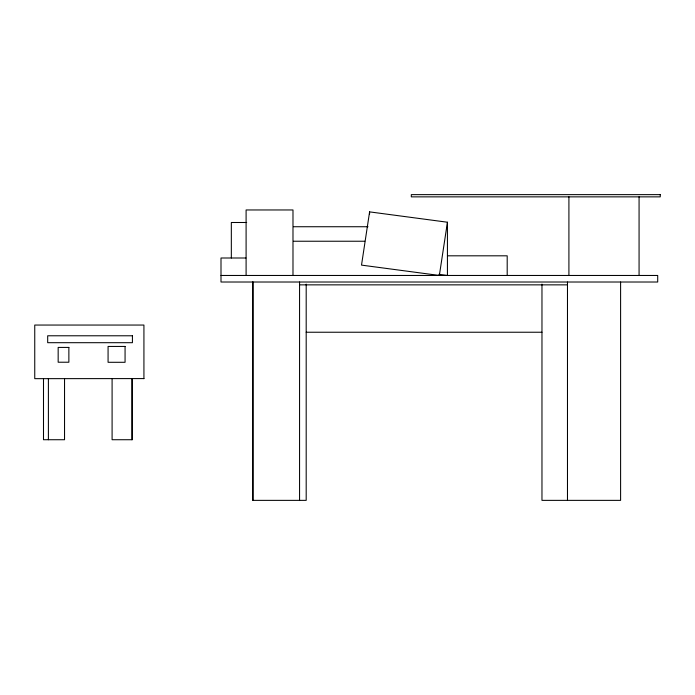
<?xml version="1.0" encoding="UTF-8"?>
<svg xmlns="http://www.w3.org/2000/svg" width="695" height="695" viewBox="0 0 695 695"><rect width="100%" height="100%" fill="white"/><g stroke="black" fill="none" stroke-linecap="round" stroke-linejoin="round"><path stroke-width="1.04" d="M369.592 211.879L361.513 265.116L439.353 275.463L447.432 222.226L369.592 211.879L369.592 214.008M246.682 222.496L231.331 222.496L231.331 258.001M293.481 226.735L368.011 226.735M293.481 241.235L364.771 241.235M447.432 255.812L507.194 255.812L507.194 275.463M245.908 258.001L221.001 258.001L221.001 282.014L657.705 282.014L657.705 275.463L221.001 275.463M299.562 284.854L567.476 284.854M306.191 332.236L541.97 332.236M143.926 378.584L34.75 378.662L34.75 325.052L143.926 325.052L143.926 378.662M438.901 274.334L447.432 275.463L447.432 222.226M639.07 196.859L639.07 275.463M620.6 282.014L620.6 500.365L541.97 500.365L541.97 284.116M568.91 196.859L568.91 275.463M567.476 282.014L567.476 500.365M306.191 284.116L306.191 500.365L252.806 500.365L252.806 282.014M299.562 282.014L299.562 500.365M292.986 275.463L292.986 209.96L246.099 209.96L246.099 275.463M252.963 282.014L252.963 500.365M132.328 378.584L132.328 439.727L112.095 439.727L112.095 378.584M131.902 378.584L131.902 439.727M64.539 378.584L64.539 439.727L43.498 439.727L43.498 378.584M48.398 378.584L48.398 439.727M660.25 194.635L411.31 194.635L411.31 196.859L660.25 196.859L660.25 194.635M132.424 335.781L47.686 335.781L47.686 342.696L132.424 342.696L132.424 335.781M125.065 346.44L108.073 346.44L108.073 362.295L125.065 362.295L125.065 346.44M68.866 347.422L58.163 347.422L58.163 362.225L68.866 362.225L68.866 347.422"/></g></svg>
